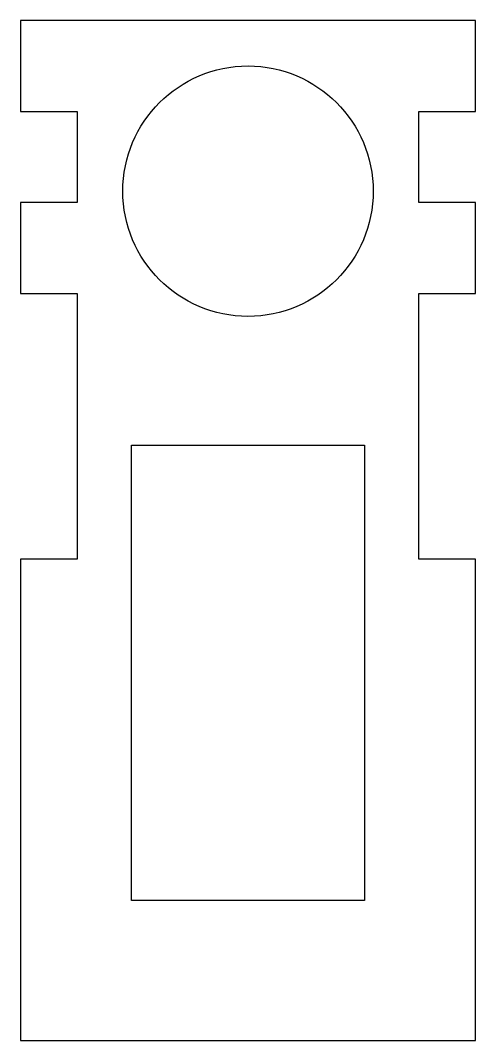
# Model space of a CAD drawing. Header units: millimetres. Extents: x -20 to 20, y 124.8 to 214.4.
import ezdxf

# ---------------------------------------------------------------- set-up
doc = ezdxf.new("R2010")
doc.units = ezdxf.units.MM
doc.layers.get('0').update_dxf_attribs({"linetype": 'CONTINUOUS'})

msp = doc.modelspace()

# ---------------------------------------------------------------- linework, layer by layer
for points in [[(-15, 206.363), (-15, 198.363), (-20, 198.363), (-20, 190.363), (-15, 190.363), (-15, 167.039), (-20, 167.039), (-20, 124.752), (20, 124.752), (20, 167.039), (15, 167.039), (15, 190.363), (20, 190.363), (20, 198.363), (15, 198.363), (15, 206.363), (20, 206.363), (20, 214.363), (-20, 214.363), (-20, 206.363)], [(10.25, 177.064), (10.25, 137.064), (-10.25, 137.064), (-10.25, 177.064)]]:
    msp.add_lwpolyline(points, close=True)
msp.add_circle((0, 199.363), 11)

doc.saveas('drawing.dxf')
